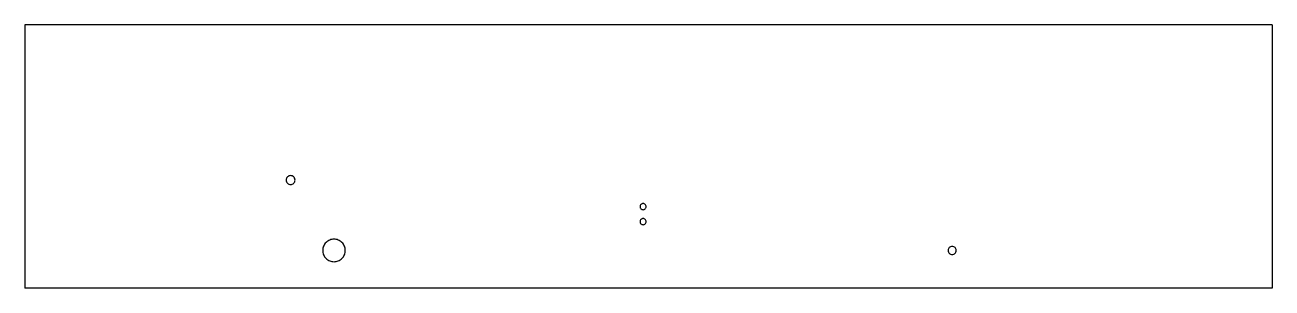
# Model space of a CAD drawing. Header units: millimetres. Extents: x 0 to 997, y -105 to 105.
import ezdxf

# ---------------------------------------------------------------- set-up
doc = ezdxf.new("R2010")
doc.units = ezdxf.units.MM

msp = doc.modelspace()

# ---------------------------------------------------------------- linework, layer by layer
at = {"color": 7, "linetype": 'Continuous', "lineweight": 25}
for p, q in [((0, 105), (0, -105)), ((997.25, 105), (0, 105)), ((997.25, 105), (997.25, -105)), ((997.25, -105), (0, -105))]:
    msp.add_line(p, q, dxfattribs=at)
for points, knots in [([(208.94, -18.8), (208.94, -18.34), (209.04, -17.88), (209.39, -17.04), (209.65, -16.65), (210.3, -16), (210.69, -15.74), (211.53, -15.39), (212.45, -15.21), (213.37, -15.39), (214.22, -15.74), (214.61, -16), (215.26, -16.65), (215.52, -17.04), (215.87, -17.88), (216.05, -18.8), (215.87, -19.72), (215.52, -20.56), (215.26, -20.95), (214.61, -21.6), (214.22, -21.86), (213.37, -22.21), (212.45, -22.39), (211.53, -22.21), (210.69, -21.86), (210.3, -21.6), (209.65, -20.95), (209.39, -20.56), (209.04, -19.72), (208.94, -19.26), (208.94, -18.8)], [0, 0, 0, 0, 0.062497, 0.062503, 0.124996, 0.125004, 0.187497, 0.187503, 0.25, 0.312497, 0.312502, 0.374996, 0.375003, 0.437497, 0.437502, 0.5, 0.562497, 0.562503, 0.624996, 0.625004, 0.687498, 0.687503, 0.75, 0.812497, 0.812502, 0.874996, 0.875003, 0.937497, 0.937502, 1, 1, 1, 1]), ([(208.98, -18.61), (208.97, -18.67), (208.92, -19.07), (209.03, -19.46), (209.13, -19.79)], [0, 0, 0, 0, 0.1630744, 1, 1, 1, 1]), ([(494.29, -37.55), (494.61, -37.55), (494.93, -37.61), (495.52, -37.86), (495.79, -38.04), (496.25, -38.49), (496.43, -38.77), (496.68, -39.36), (496.81, -40), (496.68, -40.64), (496.43, -41.23), (496.25, -41.51), (495.79, -41.96), (495.52, -42.14), (494.93, -42.39), (494.29, -42.51), (493.64, -42.39), (493.05, -42.14), (492.78, -41.96), (492.32, -41.51), (492.14, -41.23), (491.89, -40.64), (491.77, -40), (491.89, -39.36), (492.14, -38.77), (492.32, -38.49), (492.78, -38.04), (493.05, -37.86), (493.64, -37.61), (493.96, -37.55), (494.29, -37.55)], [0, 0, 0, 0, 0.062496, 0.062502, 0.124995, 0.125003, 0.187497, 0.187502, 0.25, 0.312497, 0.312503, 0.374996, 0.375004, 0.437497, 0.437503, 0.5, 0.562497, 0.562502, 0.624995, 0.625003, 0.687497, 0.687502, 0.75, 0.812497, 0.812503, 0.874997, 0.875004, 0.937498, 0.937503, 1, 1, 1, 1]), ([(494.29, -37.55), (494.01, -37.56), (493.64, -37.58), (493.34, -37.76), (493.26, -37.81)], [0, 0, 0, 0, 0.762394, 1, 1, 1, 1]), ([(494.29, -49.55), (494.61, -49.55), (494.93, -49.61), (495.52, -49.86), (495.79, -50.04), (496.25, -50.49), (496.43, -50.77), (496.68, -51.36), (496.81, -52), (496.68, -52.64), (496.43, -53.23), (496.25, -53.51), (495.79, -53.96), (495.52, -54.14), (494.93, -54.39), (494.29, -54.51), (493.64, -54.39), (493.05, -54.14), (492.78, -53.96), (492.32, -53.51), (492.14, -53.23), (491.89, -52.64), (491.77, -52), (491.89, -51.36), (492.14, -50.77), (492.32, -50.49), (492.78, -50.04), (493.05, -49.86), (493.64, -49.61), (493.96, -49.55), (494.29, -49.55)], [0, 0, 0, 0, 0.062496, 0.062502, 0.124995, 0.125003, 0.187497, 0.187502, 0.25, 0.312497, 0.312503, 0.374996, 0.375004, 0.437497, 0.437503, 0.5, 0.562497, 0.562502, 0.624995, 0.625003, 0.687497, 0.687502, 0.75, 0.812497, 0.812503, 0.874997, 0.875004, 0.937498, 0.937503, 1, 1, 1, 1]), ([(494.29, -49.55), (494.01, -49.56), (493.64, -49.58), (493.34, -49.76), (493.26, -49.81)], [0, 0, 0, 0, 0.762394, 1, 1, 1, 1]), ([(247.15, -84), (246.56, -84), (245.38, -83.89), (243.68, -83.37), (242.1, -82.54), (240.73, -81.41), (239.59, -80.04), (238.76, -78.47), (238.23, -76.77), (238.06, -75), (238.23, -73.23), (238.75, -71.53), (239.59, -69.96), (240.72, -68.6), (242.1, -67.47), (243.67, -66.63), (245.37, -66.11), (247.14, -65.94), (248.91, -66.11), (250.61, -66.63), (252.18, -67.46), (253.56, -68.59), (254.69, -69.96), (255.53, -71.53), (256.05, -73.23), (256.22, -75), (256.05, -76.77), (255.53, -78.47), (254.7, -80.04), (253.56, -81.4), (252.19, -82.53), (250.62, -83.37), (248.92, -83.89), (247.74, -84), (247.15, -84)], [0, 0, 0, 0, 0.031246, 0.062501, 0.09375, 0.125001, 0.156258, 0.187501, 0.218753, 0.25, 0.281235, 0.312499, 0.343727, 0.374999, 0.406236, 0.4375, 0.468743, 0.5, 0.531241, 0.5625, 0.593745, 0.625001, 0.656254, 0.687501, 0.718751, 0.75, 0.781241, 0.812499, 0.843736, 0.874999, 0.906235, 0.937499, 0.968742, 1, 1, 1, 1]), ([(741.43, -78.25), (741, -78.25), (740.58, -78.17), (739.79, -77.84), (739.43, -77.6), (738.83, -77), (738.58, -76.64), (738.26, -75.85), (738.09, -75), (738.26, -74.15), (738.58, -73.36), (738.83, -73), (739.43, -72.4), (739.79, -72.16), (740.58, -71.83), (741.43, -71.67), (742.28, -71.83), (743.07, -72.16), (743.43, -72.4), (744.03, -73), (744.27, -73.36), (744.6, -74.15), (744.77, -75), (744.6, -75.85), (744.27, -76.64), (744.03, -77), (743.43, -77.6), (743.07, -77.84), (742.28, -78.17), (741.85, -78.25), (741.43, -78.25)], [0, 0, 0, 0, 0.062497, 0.062502, 0.124995, 0.125003, 0.187497, 0.187502, 0.25, 0.312497, 0.312503, 0.374996, 0.375004, 0.437498, 0.437503, 0.5, 0.562497, 0.562502, 0.624996, 0.625003, 0.687497, 0.687502, 0.75, 0.812497, 0.812503, 0.874996, 0.875004, 0.937498, 0.937503, 1, 1, 1, 1])]:
    msp.add_open_spline(points, degree=3, knots=knots, dxfattribs=at)

doc.saveas('drawing.dxf')
